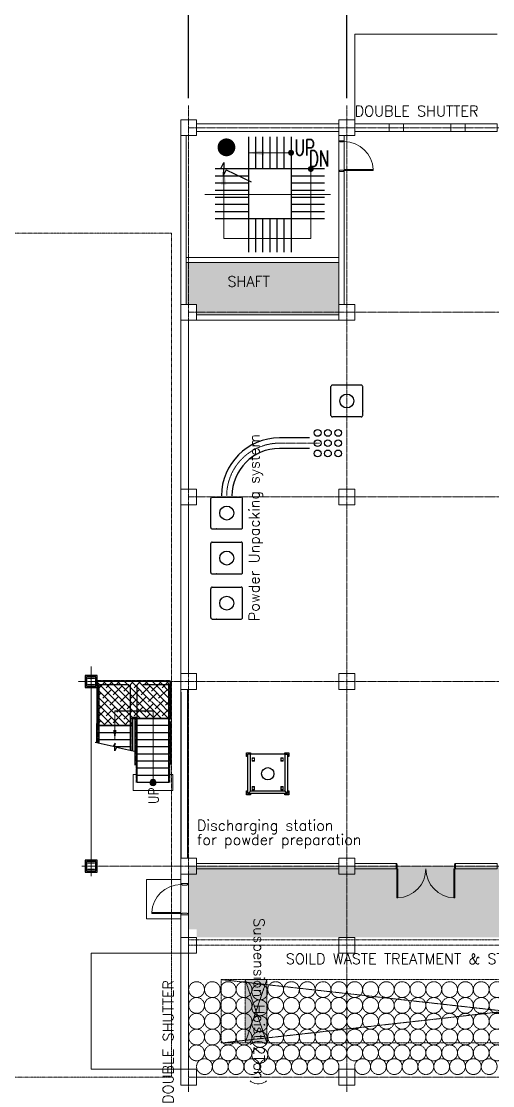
# Model space of a CAD drawing. Extents: x -59767 to 1106559, y -1290 to 1129522.
# Drawn here: x 55858 to 73744, y 266770 to 307129 of the extents above; entities that cross this region are included whole.
import ezdxf
from ezdxf.enums import TextEntityAlignment as Align

# ---------------------------------------------------------------- set-up
doc = ezdxf.new("R2010")
doc.units = 0
for name, pattern in [('CENTER', [2, 1.25, -0.25, 0.25, -0.25]), ('HID', [3, 2, -1]), ('PHANTOM', [2.5, 1.25, -0.25, 0.25, -0.25, 0.25, -0.25]), ('PHANTOMX2', [5, 2.5, -0.5, 0.5, -0.5, 0.5, -0.5])]:
    doc.linetypes.add(name, pattern=pattern)
doc.layers.get('0').update_dxf_attribs({"linetype": 'CONTINUOUS', "lineweight": 9})
doc.layers.get('Defpoints').update_dxf_attribs({"linetype": 'CONTINUOUS', "lineweight": 9})
for name, color, linetype, lineweight in [('00_Crane', 1, 'CONTINUOUS', 15), ('CENTER', 1, 'CENTER', 9), ('COL', 4, 'CONTINUOUS', 5), ('COLUMN', 2, 'CONTINUOUS', 9), ('DOOR', 4, 'CONTINUOUS', 9), ('TEXT', 3, 'CONTINUOUS', 9), ('WALL', 7, 'CONTINUOUS', 9), ('WALL_200', 3, 'CONTINUOUS', 9), ('WALL_300', 7, 'CONTINUOUS', 9), ('가상선', 252, 'PHANTOM', 9), ('중간선', 5, 'CONTINUOUS', 9), ('중심선', 1, 'CENTER', 9), ('치수선', 6, 'CONTINUOUS', 9)]:
    doc.layers.add(name, color=color, linetype=linetype, lineweight=lineweight)
for name, color, linetype in [('1', 2, 'CONTINUOUS'), ('CY', 4, 'CONTINUOUS'), ('DIM', 7, 'CONTINUOUS'), ('FIN', 6, 'CONTINUOUS'), ('M', 6, 'CONTINUOUS'), ('W-FIN', 4, 'CONTINUOUS')]:
    doc.layers.add(name, color=color, linetype=linetype)
doc.styles.add('ROMANS', font='romans.shx', dxfattribs={"bigfont": 'whgtxt.shx'})
doc.styles.get("Standard").update_dxf_attribs({"font": 'romans.shx', "bigfont": 'whtgtxt.shx'})
doc.styles.add('Style-CHAR_FAST_FONT', font='romans.shx')
doc.dimstyles.new('ISO-25', dxfattribs={"dimscale": 200, "dimtxt": 3, "dimasz": 2.5, "dimexe": 1.25, "dimexo": 0.625, "dimtad": 1, "dimdec": 0, "dimdsep": 46, "dimtxsty": 'Standard', "dimcen": 2.5, "dimadec": 0, "dimazin": 0, "dimtp": 0.1, "dimtm": 0.1, "dimtfac": 0.6, "dimtdec": 0, "dimtmove": 0, "dimatfit": 3, "dimfxl": 1, "dimtvp": 1, "dimtolj": 1, "dimarcsym": 0})
pattern_1 = [(0, (0, 0), (12.7, 21.9970453), [0, -25.4])]

# ---------------------------------------------------------------- blocks, each defined once
blk = doc.blocks.new('column600')
at = {"layer": 'COLUMN', "linetype": 'Continuous'}
blk.add_lwpolyline([(-300, -300), (300, -300), (300, 300), (-300, 300)], close=True, dxfattribs=at)
blk = doc.blocks.new('*D54')
at = {"layer": 'Defpoints', "color": 0}
for p in [(68208, 310188), (68208, 304095), (74208, 304095)]:
    blk.add_point(p, dxfattribs=at)
at = {"layer": '치수선', "color": 0, "lineweight": -2}
for p, q in [((68208, 304220), (68208, 310438)), ((74208, 304220), (74208, 310438)), ((73708, 310188), (68708, 310188))]:
    blk.add_line(p, q, dxfattribs=at)
at = {"layer": '치수선', "color": 0}
for points in [[(68708, 310271), (68708, 310104), (68208, 310188)], [(73708, 310104), (73708, 310271), (74208, 310188)]]:
    blk.add_solid(points, dxfattribs=at)
at = {"layer": '치수선', "color": 0, "insert": (71208, 310613), "char_height": 600, "attachment_point": 5}
blk.add_mtext('\\A1;6000', dxfattribs=at)
blk = doc.blocks.new('*D55')
at = {"layer": 'Defpoints', "color": 0}
for p in [(62208, 310188), (62208, 304095), (68208, 304095)]:
    blk.add_point(p, dxfattribs=at)
at = {"layer": '치수선', "color": 0, "lineweight": -2}
for p, q in [((62208, 304220), (62208, 310438)), ((68208, 304220), (68208, 310438)), ((67708, 310188), (62708, 310188))]:
    blk.add_line(p, q, dxfattribs=at)
at = {"layer": '치수선', "color": 0}
for points in [[(62708, 310271), (62708, 310104), (62208, 310188)], [(67708, 310104), (67708, 310271), (68208, 310188)]]:
    blk.add_solid(points, dxfattribs=at)
at = {"layer": '치수선', "color": 0, "insert": (65208, 310613), "char_height": 600, "attachment_point": 5}
blk.add_mtext('\\A1;6000', dxfattribs=at)
blk = doc.blocks.new('DOT5')
at = {"ltscale": 0.5}
h = blk.add_hatch(color=256, dxfattribs=at)
h.dxf.hatch_style = 1
h.paths.add_polyline_path([(-7579, 38839, 1), (-7339, 38839, 1)])
at = {"color": 0, "ltscale": 0.5}
blk.add_circle((-7459, 38839), 120, dxfattribs=at)
blk = doc.blocks.new('ARR')
blk.add_solid([(3, -0.5), (3, 0.5), (0, 0)])

msp = doc.modelspace()

# ---------------------------------------------------------------- hatches: boundary and pattern name
at = {"layer": 'M', "ltscale": 0.5}
h = msp.add_hatch(dxfattribs=at)
h.set_pattern_fill('ANSI38', color=6, scale=1500, angle=90)
h.set_pattern_definition([(135, (247547.05, 126405.1), (-132.58252, -132.58252), []), (225, (247547.05, 126405.1), (-132.58252, -397.74756), [468.75, -281.25])])
h.paths.add_polyline_path([(58728.2, 282094.1), (58728.2, 280424.1), (58808.2, 280424.1), (60088.2, 280424.1), (60088.2, 280694.1), (61538.2, 280694.1), (61538.2, 282094.1)])
h.paths.add_polyline_path([(59735.4, 281339.1), (59081, 281339.1), (59212.4, 281353.5), (59591.8, 281353.5)], flags=16)
h.paths.add_polyline_path([(61185.4, 281339.1), (60531, 281339.1), (60683.8, 281353.5), (61063.2, 281353.5)], flags=16)
at = {"layer": '중간선'}
h = msp.add_hatch(dxfattribs=at)
h.set_pattern_fill('ANGLE', color=1, scale=10)
h.set_pattern_definition([(0, (0, 0), (0, 69.85), [50.8, -19.05]), (90, (0, 0), (-69.85, 4e-15), [50.8, -19.05])])
h.paths.add_polyline_path([(62108.2, 296394.9), (62108.2, 297978.7), (67908.3, 297978.7), (67908.3, 295994.9), (62508.2, 295994.9), (62508.2, 296394.9)])
at = {"layer": '중간선', "transparency": 33554585}
h = msp.add_hatch(dxfattribs=at)
h.set_pattern_fill('DOTS', color=6, scale=100)
h.set_pattern_definition([(0, (227552.1, 300.01), (79.375, 158.75), [0, -158.75])])
edge = h.paths.add_edge_path()
edge.add_line((62208.2, 275094.9), (122858.2, 275094.9))
edge.add_line((122858.2, 275094.9), (122858.2, 289094.9))
edge.add_line((122858.2, 289094.9), (146256.8, 289094.9))
edge.add_line((146256.8, 289094.9), (146256.8, 286394.9))
edge.add_line((146256.8, 286394.9), (125558.2, 286394.9))
edge.add_line((125558.2, 286394.9), (125558.2, 267044.9))
edge.add_line((125558.2, 267044.9), (122858.2, 267044.9))
edge.add_line((122858.2, 267044.9), (122858.2, 272716.1))
edge.add_line((122858.2, 272716.1), (62208.5, 272694.8))
edge.add_line((62208.5, 272694.8), (62208.2, 275094.9))
at = {"layer": '중간선'}
h = msp.add_hatch(dxfattribs=at)
h.set_pattern_fill('TRIDOTS', color=1)
h.set_pattern_definition(pattern_1)
edge = h.paths.add_edge_path()
edge.add_line((62508.2, 274794.9), (123158.2, 274794.9))
edge.add_line((123158.2, 274794.9), (123158.2, 288794.9))
edge.add_line((123158.2, 288794.9), (146556.8, 288794.9))
edge.add_line((146556.8, 288794.9), (146556.8, 282394.9))
edge.add_line((146556.8, 282394.9), (125858.2, 282394.9))
edge.add_line((125858.2, 282394.9), (125858.2, 266744.9))
edge.add_line((125858.2, 266744.9), (123158.2, 266744.9))
edge.add_line((123158.2, 266744.9), (123158.2, 272416.1))
edge.add_line((123158.2, 272416.1), (62508.5, 272394.8))
edge.add_line((62508.5, 272394.8), (62508.2, 274794.8))
h = msp.add_hatch(dxfattribs=at)
h.set_pattern_fill('TRIDOTS', color=1)
h.set_pattern_definition(pattern_1)
edge = h.paths.add_edge_path()
edge.add_line((62508.2, 274794.9), (123158.2, 274794.9))
edge.add_line((123158.2, 274794.9), (123158.2, 288794.9))
edge.add_line((123158.2, 288794.9), (146556.8, 288794.9))
edge.add_line((146556.8, 288794.9), (146556.8, 282394.9))
edge.add_line((146556.8, 282394.9), (125858.2, 282394.9))
edge.add_line((125858.2, 282394.9), (125858.2, 266744.9))
edge.add_line((125858.2, 266744.9), (123158.2, 266744.9))
edge.add_line((123158.2, 266744.9), (123158.2, 272416.1))
edge.add_line((123158.2, 272416.1), (62508.5, 272394.8))
edge.add_line((62508.5, 272394.8), (62508.2, 274794.8))
h = msp.add_hatch(color=1, dxfattribs=at)
h.dxf.hatch_style = 1
h.paths.add_polyline_path([(64350.6, 270794.8), (64350.7, 268395.1), (65177.6, 268395.1), (65177.5, 270794.8)])

# ---------------------------------------------------------------- linework, layer by layer
at = {"color": 3, "linetype": 'PHANTOMX2', "ltscale": 2}
for p, q in [((58768.2, 282129.1), (61498.2, 282129.1)), ((58768.2, 279759.5), (58768.2, 282129.1)), ((61498.2, 278264.1), (61498.2, 282129.1)), ((60218.2, 280744.1), (60048.2, 280744.1)), ((60048.2, 279468.7), (60048.2, 280744.1)), ((60218.2, 278264.1), (60218.2, 280744.1))]:
    msp.add_line(p, q, dxfattribs=at)
for points, const_width in [([(63642.2, 302518.7, 1), (63642.2, 302181.2, 1)], 337.5), ([(66093.2, 302088, -1), (66093.2, 302200.5, -1)], 112.5), ([(66843.2, 301473, -1), (66843.2, 301585.5, -1)], 112.5)]:
    msp.add_lwpolyline(points, format="xyb", close=True, dxfattribs=dict(const_width=const_width))
at = {"color": 3, "ltscale": 0.5}
msp.add_lwpolyline([(60258.2, 278564.1), (60108.2, 278564.1), (60108.2, 277964.1), (61608.2, 277964.1), (61608.2, 278564.1), (61458.2, 278564.1)], dxfattribs=at)
at = {"layer": '00_Crane', "linetype": 'HID'}
for p, q in [((63437.1, 270794.8, -1), (85008.2, 268395.1, -1)), ((63503.6, 268395.1, -1), (85007.7, 270794.8, -1)), ((65177.5, 270794.8, -1), (64350.6, 268395.1, -1)), ((65177.6, 268395.1, -1), (64350.6, 270794.8, -1))]:
    msp.add_line(p, q, dxfattribs=at)
for points in [[(63437.1, 270794.8), (85007.7, 270794.8), (85007.7, 268395.1), (63437.1, 268395.1)], [(65177.5, 270794.8), (65177.6, 268395.1), (64350.7, 268395.1), (64350.6, 270794.8)]]:
    msp.add_lwpolyline(points, close=True, dxfattribs=at)
at = {"layer": '1', "linetype": 'Continuous'}
for p, q in [((61908.2, 281694.8), (61908.2, 276044.8)), ((61908.2, 281694.8), (61908.2, 275394.8)), ((62158.2, 281694.8), (62158.2, 276444.8))]:
    msp.add_line(p, q, dxfattribs=at)
at = {"layer": 'CENTER', "linetype": 'Continuous'}
msp.add_line((58508.2, 282669.3), (58508.2, 274710.2), dxfattribs=at)
at = {"layer": 'COL', "color": 2, "linetype": 'Continuous'}
for points in [[(58528.7, 282205.1, 0.4142136), (58512.7, 282189.1), (58512.7, 281999.1, 0.4142136), (58528.7, 281983.1), (58633.2, 281983.1), (58633.2, 281969.1), (58383.2, 281969.1), (58383.2, 281983.1), (58487.7, 281983.1, 0.4142136), (58503.7, 281999.1), (58503.7, 282189.1, 0.4142136), (58487.7, 282205.1), (58383.2, 282205.1), (58383.2, 282219.1), (58633.2, 282219.1), (58633.2, 282205.1)], [(58528.7, 275205.1, 0.4142136), (58512.7, 275189.1), (58512.7, 274999.1, 0.4142136), (58528.7, 274983.1), (58633.2, 274983.1), (58633.2, 274969.1), (58383.2, 274969.1), (58383.2, 274983.1), (58487.7, 274983.1, 0.4142136), (58503.7, 274999.1), (58503.7, 275189.1, 0.4142136), (58487.7, 275205.1), (58383.2, 275205.1), (58383.2, 275219.1), (58633.2, 275219.1), (58633.2, 275205.1)]]:
    msp.add_lwpolyline(points, format="xyb", close=True, dxfattribs=at)
at = {"layer": 'CY'}
for p, q in [((64473.2, 302749.3), (64473.2, 298374.3)), ((64473.2, 302744.3), (64473.2, 301729.3)), ((64743.2, 302744.3), (64743.2, 301529.3)), ((65013.2, 302744.3), (65013.2, 301529.3)), ((65283.2, 302744.3), (65283.2, 301529.3)), ((65553.2, 302744.3), (65553.2, 301529.3)), ((65823.2, 302744.3), (65823.2, 301529.3)), ((66093.2, 302744.3), (66093.2, 298374.3)), ((67358.2, 301529.3), (63208.2, 301529.3)), ((64473.2, 301259.3), (63208.2, 301259.3)), ((67358.2, 301259.3), (66093.2, 301259.3)), ((64473.2, 300989.3), (63208.2, 300989.3)), ((64473.2, 300719.3), (63208.2, 300719.3)), ((67358.2, 300989.3), (66093.2, 300989.3)), ((67358.2, 300719.3), (66093.2, 300719.3)), ((64473.2, 300449.3), (63208.2, 300449.3)), ((67358.2, 300449.3), (66093.2, 300449.3)), ((64473.2, 300179.3), (63208.2, 300179.3)), ((64473.2, 299909.3), (63208.2, 299909.3)), ((67358.2, 300179.3), (66093.2, 300179.3)), ((67358.2, 299909.3), (66093.2, 299909.3)), ((67358.2, 299639.3), (63208.2, 299639.3)), ((64743.2, 299639.3), (64743.2, 298374.3)), ((65013.2, 299639.3), (65013.2, 298374.3)), ((65283.2, 299639.3), (65283.2, 298374.3)), ((65553.2, 299639.3), (65553.2, 298374.3)), ((65823.2, 299639.3), (65823.2, 298374.3)), ((61538.2, 279603.2), (61538.2, 280578.7))]:
    msp.add_line(p, q, dxfattribs=at)
at = {"layer": 'DIM', "ltscale": 0.5}
msp.add_line((59408.2, 280978.3), (60858.2, 280978.3), dxfattribs=at)
at = {"layer": 'DOOR', "linetype": 'Continuous'}
for p, q in [((72695.7, 303244.8), (69820.7, 303244.8)), ((69820.7, 303244.8), (69820.7, 302944.8)), ((72695.7, 303244.8), (72695.7, 302944.8)), ((72695.7, 302944.8), (69820.7, 302944.8)), ((61908.2, 271794.8, -1), (61908.2, 267394.9)), ((62208.5, 271794.8, -1), (62208.2, 267394.9)), ((61908.2, 267394.9), (62208.2, 267394.9))]:
    msp.add_line(p, q, dxfattribs=at)
at = {"layer": 'FIN', "ltscale": 0.5}
for points in [[(58283.2, 281869.1), (58733.2, 281869.1), (58733.2, 282319.1), (58283.2, 282319.1)], [(58333.2, 281919.1), (58683.2, 281919.1), (58683.2, 282269.1), (58333.2, 282269.1)], [(58808.2, 280424.1), (60088.2, 280424.1), (60088.2, 280694.1), (61538.2, 280694.1), (61538.2, 282094.1), (58728.2, 282094.1), (58728.2, 280424.1)], [(58283.2, 274869.1), (58733.2, 274869.1), (58733.2, 275319.1), (58283.2, 275319.1)], [(58333.2, 274919.1), (58683.2, 274919.1), (58683.2, 275269.1), (58333.2, 275269.1)]]:
    msp.add_lwpolyline(points, close=True, dxfattribs=at)
at = {"layer": 'M'}
for p, q in [((63436.6, 301566.9), (63547, 301774.7)), ((63526.8, 301294.2), (63536.9, 301534.5)), ((63637.1, 301502.1), (63526.8, 301294.2)), ((63547, 301774.7), (63536.9, 301534.5)), ((63637.1, 301502.1), (64584.6, 301044.4))]:
    msp.add_line(p, q, dxfattribs=at)
msp.add_lwpolyline([(60158.2, 279444.8), (59470.8, 279593.8), (59401.9, 279463.9), (59408.2, 279614.1), (59414.5, 279764.2), (59345.5, 279634.3), (58658.2, 279783.3)], dxfattribs=at)
at = {"layer": 'W-FIN', "ltscale": 0.5}
for p, q in [((59358.2, 281969.1), (58808.2, 281969.1)), ((58808.2, 279750.8), (58808.2, 281969.1)), ((59944.5, 281969.1), (59358.2, 281969.1)), ((60008.2, 279477.3), (60008.2, 281969.1)), ((60258.2, 278264.1), (60258.2, 281969.1)), ((61458.2, 281969.1), (60471.9, 281969.1)), ((61458.2, 278264.1), (61458.2, 281969.1)), ((58728.2, 279768.1), (58728.2, 280508.6)), ((61458.2, 280694.1), (60008.2, 280694.1)), ((60088.2, 279460), (60088.2, 280694.1)), ((60178.2, 278925.2), (60178.2, 280694.1)), ((60008.2, 280424.1), (58808.2, 280424.1)), ((60008.2, 280154.1), (58808.2, 280154.1)), ((61458.2, 280424.1), (60258.2, 280424.1)), ((61458.2, 280154.1), (60258.2, 280154.1)), ((60008.2, 279884.1), (58808.2, 279884.1)), ((61458.2, 279884.1), (60258.2, 279884.1)), ((60008.2, 279614.1), (59408.2, 279614.1)), ((61458.2, 279614.1), (60258.2, 279614.1)), ((61458.2, 279344.1), (60258.2, 279344.1)), ((61538.2, 278948.8), (61538.2, 279603.2)), ((61458.2, 279074.1), (60258.2, 279074.1)), ((61458.2, 278804.1), (60258.2, 278804.1)), ((61458.2, 278534.1), (60258.2, 278534.1)), ((61458.2, 278264.1), (60258.2, 278264.1))]:
    msp.add_line(p, q, dxfattribs=at)
at = {"layer": 'WALL', "color": 0}
for p, q in [((68089.3, 302594.9), (67929.3, 302594.9)), ((68108.3, 301506.9), (68108.3, 301466.9)), ((68109.3, 301506.9), (69209.3, 301506.9)), ((69209.3, 301466.9), (69209.3, 301506.9)), ((68089.3, 301438.9), (67929.3, 301438.9)), ((68109.3, 301466.9), (69209.3, 301466.9)), ((70080.2, 275014.8), (70080.2, 275174.8)), ((70108.2, 274994.8), (70108.2, 273894.8)), ((70148.2, 274994.8), (70108.2, 274994.8)), ((70148.2, 274994.8), (70148.2, 273894.8)), ((72268.2, 274994.8), (72268.2, 273894.8)), ((72308.2, 274994.8), (72268.2, 274994.8)), ((72308.2, 274994.8), (72308.2, 273894.8)), ((72336.2, 275014.8), (72336.2, 275174.8)), ((61908.2, 274394.8), (61908.2, 274346.8)), ((61938.2, 274436.8), (62178.2, 274436.8)), ((70108.2, 273894.8), (70148.2, 273894.8)), ((72308.2, 273894.8), (72268.2, 273894.8)), ((61908.2, 273334.8), (60808.2, 273334.8)), ((60808.2, 273294.8), (60808.2, 273334.8)), ((61908.2, 273294.8), (60808.2, 273294.8)), ((61908.2, 273294.8), (61908.2, 273342.8)), ((61938.2, 273252.8), (62178.2, 273252.8))]:
    msp.add_line(p, q, dxfattribs=at)
at = {"layer": 'WALL', "color": 0, "ltscale": 0.5}
for p, q in [((66093.2, 302144.3), (64473.2, 302144.3)), ((63538.2, 301529.3), (63538.2, 298889.3)), ((66843.2, 301529.3), (66843.2, 298889.3)), ((66843.2, 298889.3), (63538.2, 298889.3)), ((59408.2, 280978.3), (59408.2, 279884.1)), ((60858.2, 278264.1), (60858.2, 280978.3))]:
    msp.add_line(p, q, dxfattribs=at)
at = {"layer": 'WALL', "color": 0}
for points in [[(68108.3, 302594.9), (67908.3, 302594.9), (67908.3, 302566.9), (67949.3, 302566.9), (67949.3, 302554.9), (68069.3, 302554.9), (68069.3, 302566.9), (68108.3, 302566.9)], [(68108.3, 301438.9), (67908.3, 301438.9), (67908.3, 301466.9), (67949.3, 301466.9), (67949.3, 301478.9), (68069.3, 301478.9), (68069.3, 301466.9), (68108.3, 301466.9)], [(70080.2, 274994.8), (70080.2, 275194.8), (70108.2, 275194.8), (70108.2, 275154.8), (70120.2, 275154.8), (70120.2, 275034.8), (70108.2, 275034.8), (70108.2, 274994.8)], [(72336.2, 274994.8), (72336.2, 275194.8), (72308.2, 275194.8), (72308.2, 275154.8), (72296.2, 275154.8), (72296.2, 275034.8), (72308.2, 275034.8), (72308.2, 274994.8)], [(61908.2, 274436.8), (62208.2, 274436.8), (62208.2, 274394.8), (62148.2, 274394.8), (62148.2, 274376.8), (61968.2, 274376.8), (61968.2, 274394.8), (61908.2, 274394.8)], [(61908.2, 273252.8), (62208.2, 273252.8), (62208.2, 273294.8), (62148.2, 273294.8), (62148.2, 273312.8), (61968.2, 273312.8), (61968.2, 273294.8), (61908.2, 273294.8)]]:
    msp.add_lwpolyline(points, close=True, dxfattribs=at)
for centre, start, end in [((68109.3, 301466.9), 2.08396, 90.04946), ((70108.2, 274994.8), 272.08394, 0), ((72308.2, 274994.8), 180, 267.91606)]:
    msp.add_arc(centre, 1100, start, end, dxfattribs=at)
at = {"layer": 'WALL_200', "ltscale": 0.5}
for p, q in [((67908.3, 298178.7), (62108.2, 298178.7)), ((67908.3, 297978.7), (62108.2, 297978.7))]:
    msp.add_line(p, q, dxfattribs=at)
for points in [[(62108.2, 302794.9), (62108.2, 296394.9), (61908.2, 296394.9), (61908.2, 302794.9)], [(68108.3, 302794.9), (68108.3, 296394.9), (67908.3, 296394.9), (67908.3, 302794.9)], [(62508.2, 295994.9), (67908.3, 295994.9), (67908.3, 295794.9), (62508.2, 295794.9)], [(62508.2, 275194.9), (67908.3, 275194.9), (67908.3, 274994.9), (62508.2, 274994.9)], [(68508.3, 275194.8), (70080.2, 275194.8), (70080.2, 274994.8), (68508.3, 274994.8)], [(72336.2, 275194.9), (73908.2, 275194.8), (73908.2, 274994.8), (72336.2, 274994.9)]]:
    msp.add_lwpolyline(points, close=True, dxfattribs=at)
at = {"layer": 'WALL_300', "lineweight": 9}
for p, q in [((68508.2, 306645.7), (73908.2, 306645.7)), ((68508.2, 306645.7), (68508.2, 303244.9)), ((58507.3, 271794.8), (61958.2, 271794.8)), ((58507.3, 267394.9), (58507.3, 271794.8)), ((58507.3, 267394.9), (61908.2, 267394.9))]:
    msp.add_line(p, q, dxfattribs=at)
at = {"layer": 'WALL_300', "linetype": 'Continuous', "lineweight": 9}
for points in [[(62508.2, 303244.9), (67908.2, 303244.9), (67908.2, 302944.9), (62508.2, 302944.9)], [(68508.3, 303244.9), (70358.2, 303244.9), (70358.2, 302944.9), (68508.3, 302944.9)], [(62208.2, 295794.9), (62208.2, 289394.8), (61908.2, 289394.8), (61908.2, 295794.9)], [(62208.2, 288794.9), (62208.2, 282394.9), (61908.2, 282394.9), (61908.2, 288794.9)], [(62158.2, 281794.8), (62158.2, 275394.8), (61908.2, 275394.8), (61908.2, 281794.8)], [(60608.2, 274594.8), (60608.2, 273094.8), (61908.2, 273094.8), (61908.2, 274594.8)], [(62208.2, 274794.8), (62208.2, 267394.9), (61908.2, 267394.9), (61908.2, 274794.8)]]:
    msp.add_lwpolyline(points, close=True, dxfattribs=at)
msp.add_lwpolyline([(73908.2, 302944.9), (72158.2, 302944.9), (72158.2, 303244.9), (73908.2, 303244.9), (73908.2, 302944.9)], dxfattribs=at)
msp.add_arc((61908.2, 273294.8), 1100, 90, 177.91606, dxfattribs=at)
at = {"layer": '가상선', "lineweight": 9}
for points in [[(19558.2, 299094.9), (61558.2, 299094.9), (61558.2, 267094.9), (19558.2, 267094.9)], [(62208.2, 272094.9), (85908.2, 272094.9), (85908.2, 272294.9), (62208.2, 272294.9)]]:
    msp.add_lwpolyline(points, close=True, dxfattribs=at)
at = {"layer": '가상선'}
for centre in [(62508.2, 270414.5), (63108.2, 270414.5), (63708.2, 270414.5), (64308.2, 270414.5), (64908.2, 270323.9), (65508.2, 270414.5), (66108.2, 270414.5), (66708.2, 270414.5), (67308.2, 270414.5), (67908.2, 270414.5), (68508.2, 270414.5), (69108.2, 270414.5), (69708.2, 270414.5), (70308.2, 270414.5), (70908.2, 270414.5), (71508.2, 270414.5), (72108.2, 270414.5), (72708.2, 270414.5), (73308.2, 270414.5), (73908.2, 270414.5), (62508.2, 269814.5), (63108.2, 269814.5), (63708.2, 269814.5), (64308.2, 269814.5), (64908.2, 269723.9), (65508.2, 269814.5), (66108.2, 269814.5), (66708.2, 269814.5), (67308.2, 269814.5), (67908.2, 269814.5), (68508.2, 269814.5), (69108.2, 269814.5), (69708.2, 269814.5), (70308.2, 269814.5), (70908.2, 269814.5), (71508.2, 269814.5), (72108.2, 269814.5), (72708.2, 269814.5), (73308.2, 269814.5), (73908.2, 269814.5), (62508.2, 269214.5), (63108.2, 269214.5), (63708.2, 269214.5), (64308.2, 269214.5), (64908.2, 269123.9), (65508.2, 269214.5), (66108.2, 269214.5), (66708.2, 269214.5), (67308.2, 269214.5), (67908.2, 269214.5), (68508.2, 269214.5), (69108.2, 269214.5), (69708.2, 269214.5), (70308.2, 269214.5), (70908.2, 269214.5), (71508.2, 269214.5), (72108.2, 269214.5), (72708.2, 269214.5), (73308.2, 269214.5), (73908.2, 269214.5), (62508.2, 268614.5), (63108.2, 268614.5), (63708.2, 268614.5), (64308.2, 268614.5), (64908.2, 268523.9), (65508.2, 268614.5), (66108.2, 268614.5), (66708.2, 268614.5), (67308.2, 268614.5), (67908.2, 268614.5), (68508.2, 268614.5), (69108.2, 268614.5), (69708.2, 268614.5), (70308.2, 268614.5), (70908.2, 268614.5), (71508.2, 268614.5), (72108.2, 268614.5), (72708.2, 268614.5), (73308.2, 268614.5), (73908.2, 268614.5), (62508.2, 268014.5), (63108.2, 268014.5), (63708.2, 268014.5), (64308.2, 268014.5), (64908.2, 267923.9), (65508.2, 268014.5), (66108.2, 268014.5), (66708.2, 268014.5), (67308.2, 268014.5), (67908.2, 268014.5), (68508.2, 268014.5), (69108.2, 268014.5), (69708.2, 268014.5), (70308.2, 268014.5), (70908.2, 268014.5), (71508.2, 268014.5), (72108.2, 268014.5), (72708.2, 268014.5), (73308.2, 268014.5), (73908.2, 268014.5), (62808.2, 267494.9), (63408.2, 267494.9), (64008.2, 267494.9), (64608.2, 267494.9), (65208.2, 267494.9), (65808.2, 267494.9), (66408.2, 267494.9), (67008.2, 267494.9), (67608.2, 267494.9), (68808.2, 267494.9), (69408.2, 267494.9), (70008.2, 267494.9), (70608.2, 267494.9), (71208.2, 267494.9), (71808.2, 267494.9), (72408.2, 267494.9), (73008.2, 267494.9), (73608.2, 267494.9)]:
    msp.add_circle(centre, 300, dxfattribs=at)
at = {"layer": '중간선', "color": 2}
msp.add_line((62825.1, 300561.8), (67591.2, 300561.8), dxfattribs=at)
at = {"layer": '중간선', "linetype": 'Continuous', "lineweight": 25}
for p, q in [((67604.5, 292185.6), (67604.5, 293278.5)), ((68754.7, 293335.7), (67661.7, 293335.7)), ((68811.8, 292185.5), (68811.8, 293278.5)), ((68811.8, 292353.4), (68811.8, 292347.4)), ((68754.7, 292128.4), (67661.7, 292128.4)), ((66794.3, 291333), (65652.1, 291333)), ((66794.3, 290933), (65652.1, 290933)), ((63048.4, 287937.2), (63048.4, 289030.2)), ((63105.6, 289087.4), (64198.6, 289087.4)), ((64255.7, 287937.2), (64255.7, 289030.2)), ((63105.6, 287880.1), (64198.5, 287880.1)), ((63273.4, 287880.1), (63267.4, 287880.1)), ((63105.6, 287380.1), (64198.6, 287380.1)), ((63048.4, 286230), (63048.4, 287323)), ((64255.7, 286230), (64255.7, 287323)), ((63105.6, 286172.8), (64198.5, 286172.8)), ((63273.4, 286172.8), (63267.4, 286172.8)), ((63048.4, 284522.7), (63048.4, 285615.7)), ((63105.6, 285672.9), (64198.6, 285672.9)), ((64255.7, 284522.7), (64255.7, 285615.7)), ((63105.6, 284465.6), (64198.5, 284465.6)), ((63273.4, 284465.6), (63267.4, 284465.6)), ((64408.8, 279246.9), (64408.8, 279396.9)), ((64408.8, 279396.9), (64558.8, 279396.9)), ((64458.8, 277846.9), (64458.8, 279346.9)), ((64462.8, 279346.9), (64458.8, 279346.9)), ((64554.8, 279346.9), (64462.8, 279346.9)), ((64554.8, 277942.9), (64554.8, 279346.9)), ((64558.8, 279346.9), (64554.8, 279346.9)), ((64558.8, 279396.9), (64558.8, 279346.9)), ((65858.8, 279346.9), (64558.8, 279346.9)), ((65858.8, 279396.9), (66008.8, 279396.9)), ((65858.8, 279346.9), (65858.8, 279396.9)), ((65858.8, 279346.9), (65862.8, 279346.9)), ((65862.8, 279346.9), (65862.8, 277942.9)), ((65862.8, 279346.9), (65954.8, 279346.9)), ((65954.8, 279346.9), (65958.8, 279346.9)), ((65958.8, 279346.9), (65958.8, 277846.9)), ((66008.8, 279396.9), (66008.8, 279246.9)), ((64458.8, 279246.9), (64408.8, 279246.9)), ((66008.8, 279246.9), (65958.8, 279246.9)), ((64408.8, 277946.9), (64458.8, 277946.9)), ((64408.8, 277796.9), (64408.8, 277946.9)), ((64558.8, 277796.9), (64408.8, 277796.9)), ((64458.8, 277846.9), (64462.8, 277850.9)), ((64462.8, 277850.9), (64458.8, 277846.9)), ((65958.8, 277846.9), (64458.8, 277846.9)), ((64462.8, 277850.9), (64554.8, 277942.9)), ((65954.8, 277850.9), (64462.8, 277850.9)), ((64554.8, 277942.9), (64558.8, 277946.9)), ((64558.8, 277946.9), (64554.8, 277942.9)), ((65862.8, 277942.9), (64554.8, 277942.9)), ((64558.8, 277846.9), (64558.8, 277796.9)), ((65858.8, 277796.9), (65858.8, 277846.9)), ((66008.8, 277796.9), (65858.8, 277796.9)), ((65954.8, 277850.9), (65862.8, 277942.9)), ((65958.8, 277846.9), (65954.8, 277850.9)), ((65954.8, 277850.9), (65958.8, 277846.9)), ((65958.8, 277946.9), (66008.8, 277946.9)), ((66008.8, 277946.9), (66008.8, 277796.9))]:
    msp.add_line(p, q, dxfattribs=at)
at = {"layer": '중간선', "color": 2}
msp.add_lwpolyline([(62108.2, 296394.9), (62108.2, 297978.7), (67908.3, 297978.7), (67908.3, 295994.9), (62508.2, 295994.9), (62508.2, 296394.9), (62108.2, 296394.9)], dxfattribs=at)
at = {"layer": '중간선'}
for points in [[(64619.5, 279088.1), (64619.5, 279198.1, -0.4142136), (64629.5, 279208.1), (64699.5, 279208.1, -0.4142136), (64709.5, 279198.1), (64709.5, 279088.1, -0.4142136), (64699.5, 279078.1), (64629.5, 279078.1, -0.4142136)], [(65708, 279088.1), (65708, 279198.1, -0.4142136), (65718, 279208.1), (65788, 279208.1, -0.4142136), (65798, 279198.1), (65798, 279088.1, -0.4142136), (65788, 279078.1), (65718, 279078.1, -0.4142136)], [(64619.5, 277999.6), (64619.5, 278109.6, -0.4142136), (64629.5, 278119.6), (64699.5, 278119.6, -0.4142136), (64709.5, 278109.6), (64709.5, 277999.6, -0.4142136), (64699.5, 277989.6), (64629.5, 277989.6, -0.4142136)], [(65708, 277999.6), (65708, 278109.6, -0.4142136), (65718, 278119.6), (65788, 278119.6, -0.4142136), (65798, 278109.6), (65798, 277999.6, -0.4142136), (65788, 277989.6), (65718, 277989.6, -0.4142136)]]:
    msp.add_lwpolyline(points, format="xyb", close=True, dxfattribs=at)
at = {"layer": '중간선', "linetype": 'Continuous', "lineweight": 25}
for centre, radius in [((68208.2, 292732), 264), ((67100.2, 291523), 130), ((67490.2, 291523), 130), ((67880.2, 291523), 130), ((67100.2, 291133), 130), ((67490.2, 291133), 130), ((67880.2, 291133), 130), ((67100.2, 290743), 130), ((67490.2, 290743), 130), ((67880.2, 290743), 130), ((63652.1, 288483.7), 264), ((63652.1, 286776.5), 264), ((63652.1, 285069.2), 264), ((65208.8, 278598.9), 235)]:
    msp.add_circle(centre, radius, dxfattribs=at)
at = {"layer": '중간선'}
for centre in [(64664.5, 279143.1), (65753, 279143.1), (64664.5, 278054.6), (65753, 278054.6)]:
    msp.add_circle(centre, 41, dxfattribs=at)
at = {"layer": '중간선', "linetype": 'Continuous', "lineweight": 25}
for centre, radius, start, end in [((67661.7, 293278.5), 57.2, 90, 180.05479), ((68754.7, 293278.5), 57.2, 359.94521, 90), ((67661.7, 292185.5), 57.2, 179.94521, 270), ((68754.7, 292185.5), 57.2, 270, 0.05479), ((65652.1, 289133), 2200, 90, 180), ((65652.1, 289133), 1800, 90, 180), ((63105.6, 289030.2), 57.2, 89.94521, 180), ((64198.6, 289030.2), 57.2, 0, 90.05479), ((63105.6, 287937.2), 57.2, 180, 270.05479), ((64198.6, 287937.2), 57.2, 269.94521, 0), ((63105.6, 287323), 57.2, 89.94521, 180), ((64198.6, 287323), 57.2, 0, 90.05479), ((63105.6, 286230), 57.2, 180, 270.05479), ((64198.6, 286230), 57.2, 269.94521, 0), ((63105.6, 285615.7), 57.2, 89.94521, 180), ((64198.6, 285615.7), 57.2, 0, 90.05479), ((63105.6, 284522.7), 57.2, 180, 270.05479), ((64198.6, 284522.7), 57.2, 269.94521, 0)]:
    msp.add_arc(centre, radius, start, end, dxfattribs=at)
at = {"layer": '중심선'}
for p, q in [((62208.2, 303942.2), (62208.2, 240444.9)), ((68208.2, 303942.2), (68208.2, 240444.9)), ((154858.2, 303094.9), (62208.2, 303094.9)), ((154858.2, 296094.9), (62208.2, 296094.9)), ((67173.9, 291133), (65652.1, 291133)), ((154858.2, 289094.9), (62208.2, 289094.9)), ((62208.2, 282094.9), (58019.9, 282094.9)), ((154858.2, 282094.9), (62208.2, 282094.9)), ((62208.2, 275094.9), (58160.1, 275094.9)), ((62208.2, 275094.9), (154858.2, 275094.9)), ((62208.2, 267094.9), (154858.2, 267094.9))]:
    msp.add_line(p, q, dxfattribs=at)
msp.add_arc((65652.1, 289133), 2000, 90, 180, dxfattribs=at)

# ---------------------------------------------------------------- block references
at = {"xscale": 200, "yscale": 200, "zscale": 200}
for p, rotation in [((64468, 302145.1), 360), ((63536.9, 301534.5), 269.9999999999999)]:
    msp.add_blockref('ARR', p, dxfattribs=dict(at, rotation=rotation))
at = {"color": 0, "rotation": 90}
msp.add_blockref('DOT5', (99697.4, 285723.1), dxfattribs=at)
at = {"layer": 'COLUMN', "linetype": 'Continuous'}
for p in [(62208.2, 303094.9), (68208.3, 303094.9), (62208.2, 296094.9), (68208.3, 296094.9), (62208.2, 289094.9), (68208.3, 289094.9), (62208.2, 282094.8), (62208.5, 282094.8), (68208.3, 282094.9), (62208.2, 275094.8), (68208.3, 275094.8), (62208.2, 272094.8), (68208.3, 272094.8), (62208.2, 267094.9), (68208.2, 267094.9)]:
    msp.add_blockref('column600', p, dxfattribs=at)
at = {"layer": 'WALL', "xscale": -125, "yscale": 125, "zscale": 125, "rotation": 270}
msp.add_blockref('ARR', (59407.8, 279881.6), dxfattribs=at)

# ---------------------------------------------------------------- texts
at = {"style": 'Style-CHAR_FAST_FONT', "width": 0.7}
for s, p in [('UP', (66222.5, 302042.3)), ('DN', (66768.3, 301625))]:
    msp.add_text(s, height=600, dxfattribs=at).set_placement(p)
at = {"color": 0, "ltscale": 0.5, "style": 'ROMANS', "width": 0.9}
msp.add_text('UP', height=375, rotation=90, dxfattribs=at).set_placement((61063.6, 277456.1))
at = {"layer": 'TEXT', "lineweight": 9}
for s, p in [('DOUBLE SHUTTER', (68506.8, 303524.4)), ('SHAFT', (63679, 297061.6, 0)), ('Discharging station', (62522.8, 276444.8)), ('for powder preparation', (62522.8, 275898.1))]:
    msp.add_text(s, height=400, dxfattribs=at).set_placement(p)
for s, p in [('Powder Unpacking system', (64894.2, 284382.4)), ('DOUBLE SHUTTER', (61628.6, 266081))]:
    msp.add_text(s, height=400, rotation=90, dxfattribs=at).set_placement(p)
msp.add_text('Suspension Hoist(2Ton)', height=400, rotation=270, dxfattribs=at).set_placement((64559.4, 273127.6), align=Align.BOTTOM_LEFT)
msp.add_text('SOILD WASTE TREATMENT & STORAGE AREA', height=400, dxfattribs=at).set_placement((65895.3, 271260.6), align=Align.BOTTOM_LEFT)

# ---------------------------------------------------------------- dimensions: what is measured, and where the dimension line sits
at = {"layer": '치수선'}
for base, p1, p2, picture, middle in [((62208.2, 310187.6), (68208.2, 304094.9), (62208.2, 304094.9), '*D55', (65208.2, 310612.6)), ((68208.2, 310187.6), (74208.2, 304094.9), (68208.2, 304094.9), '*D54', (71208.2, 310612.6))]:
    dim = msp.add_linear_dim(base=base, p1=p1, p2=p2, dimstyle='ISO-25', dxfattribs=at)
    dim.commit()
    dim.dimension.update_dxf_attribs({"geometry": picture, "text_midpoint": middle})

doc.saveas('drawing.dxf')
